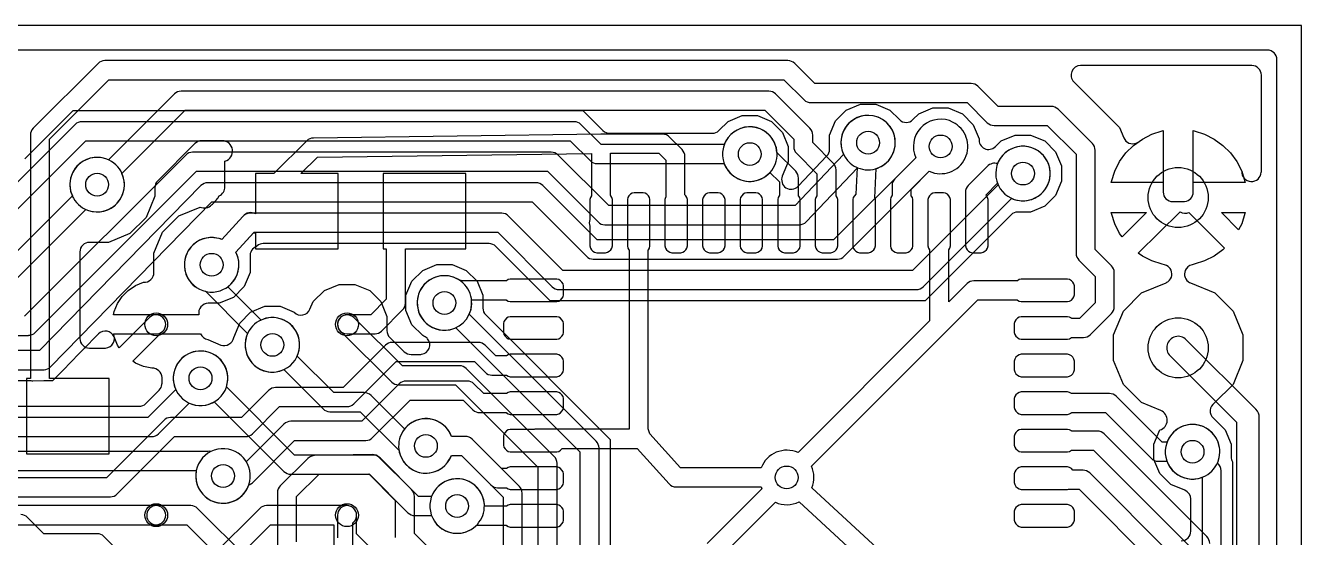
# Model space of a CAD drawing. Header units: millimetres. Extents: x 0 to 30, y 0 to 20.
# Drawn here: x 13.02 to 30, y 13.18 to 20 of the extents above; entities that cross this region are included whole.
import ezdxf

# ---------------------------------------------------------------- set-up
doc = ezdxf.new("R2010")
doc.units = ezdxf.units.MM

msp = doc.modelspace()

# ---------------------------------------------------------------- linework, layer by layer
at = {"layer": '16_copper'}
for points in [[(29.671, 10.159), (29.673, 19.546, 0.414271), (29.546, 19.673), (12.355, 19.673, 0.619845)], [(13.006, 18.224), (13.652, 18.87), (20.435, 18.87), (20.702, 18.602, 0.198912), (20.792, 18.565), (22.157, 18.565, 0.198912), (22.246, 18.602), (22.367, 18.722), (22.555, 18.8), (22.759, 18.8), (22.947, 18.722), (23.091, 18.578), (23.169, 18.39), (23.169, 18.186), (23.09, 17.996, 0.832057), (23.3, 17.86), (23.684, 18.266, 0.191898), (23.719, 18.353), (23.719, 18.542), (23.797, 18.731), (23.941, 18.875), (24.13, 18.953), (24.334, 18.953), (24.522, 18.875), (24.65, 18.747, 0.414214), (24.829, 18.747), (24.907, 18.824), (25.095, 18.902), (25.299, 18.902), (25.487, 18.824), (25.631, 18.68), (25.709, 18.492, 0.70927), (25.926, 18.388), (26.002, 18.464), (26.191, 18.542), (26.394, 18.542), (26.583, 18.464), (26.727, 18.32), (26.805, 18.131), (26.805, 17.927), (26.727, 17.739), (26.583, 17.595), (26.394, 17.517), (26.224, 17.517, 0.198912), (26.135, 17.48), (24.989, 16.335), (20.002, 16.335), (19.277, 17.059, 0.198912), (19.187, 17.097), (16.181, 17.097, 0.16802), (16.102, 17.069), (16.093, 17.06, 0.335386), (16.006, 16.918), (16.006, 16.713), (15.928, 16.525), (15.784, 16.38), (15.596, 16.302), (15.449, 16.302, 0.476927), (15.325, 16.149), (14.756, 16.149, 0.198976), (14.666, 16.112), (14.264, 15.71), (14.24, 15.746), (14.195, 15.854, 0.538211), (13.987, 15.894), (13.572, 15.469, 0.032693), (13.562, 15.456), (13.456, 15.351, 0.002884), (13.455, 15.349), (13.375, 15.268), (13.261, 15.268, 0.002873), (13.26, 15.268), (13.112, 15.266, 0.035753), (13.094, 15.268), (4.356, 15.268)], [(4.47, 15.418), (13.259, 15.418), (13.265, 15.418, 0.189348), (13.35, 15.456), (15.497, 17.653), (19.759, 17.653), (20.484, 16.928, 0.198912), (20.574, 16.891), (23.825, 16.891, 0.198912), (23.915, 16.928), (25.046, 18.06, 0.984834), (25.357, 18.715), (25.314, 18.734, 0.657182), (24.867, 18.239), (23.773, 17.145), (20.627, 17.145), (19.902, 17.87, 0.198912), (19.812, 17.907), (15.443, 17.907, 0.201899), (15.352, 17.869), (13.205, 15.672), (4.523, 15.672)], [(6.553, 15.875), (13.056, 15.875), (13.061, 15.876, 0.187839), (13.145, 15.912), (15.293, 18.059), (19.963, 18.059), (20.637, 17.385, 0.198912), (20.726, 17.348), (23.317, 17.348, 0.205945), (23.409, 17.388), (24.09, 18.107, 0.971509), (24.392, 18.766), (24.348, 18.784, 0.667079), (23.905, 18.281), (23.263, 17.602), (20.779, 17.602), (20.105, 18.276, 0.198912), (20.015, 18.313), (15.24, 18.313, 0.198912), (15.15, 18.276), (13.003, 16.129)], [(28.4, 13.141, 0.414214), (28.527, 13.268), (28.527, 13.696, 0.303347), (28.448, 13.813), (28.259, 13.891), (28.115, 14.035), (28.037, 14.224), (28.037, 14.428), (28.115, 14.616, 0.715852), (28.126, 14.875), (27.871, 14.98), (27.629, 15.222), (27.498, 15.539), (27.498, 15.881), (27.629, 16.198), (27.871, 16.44), (28.197, 16.575, 0.046553), (28.222, 16.589), (28.227, 16.593, 0.39234), (28.253, 16.764), (28.248, 16.769, 0.212452), (28.146, 16.821), (28.009, 16.866), (27.882, 16.931), (27.827, 16.971), (28.384, 17.52, 0.228332), (28.502, 17.51), (28.975, 17.037), (28.953, 17.015), (28.837, 16.931), (28.709, 16.866), (28.573, 16.821, 0.217452), (28.468, 16.767), (28.464, 16.761, 0.393834), (28.493, 16.591), (28.498, 16.588, 0.044287), (28.521, 16.575), (28.847, 16.44), (29.089, 16.198), (29.22, 15.881), (29.22, 15.539), (29.089, 15.222), (28.843, 14.976, 0.496993), (28.827, 14.773), (28.984, 14.616), (29.062, 14.428), (29.062, 14.258, 0.121148), (29.081, 14.192), (29.081, 11.366)], [(11.981, 14.931), (14.529, 14.931, 0.198912), (14.618, 14.968), (14.796, 15.146, 0.168017), (14.833, 15.221), (14.833, 15.229), (14.834, 15.236), (14.834, 15.313, 0.38574), (14.699, 15.44), (14.586, 15.462), (14.48, 15.506), (14.444, 15.53), (14.809, 15.895), (15.347, 15.895, 0.245471), (15.442, 15.819), (15.615, 15.747, 0.452291), (15.789, 15.847), (15.869, 16.039), (16.013, 16.184), (16.201, 16.262), (16.405, 16.262), (16.593, 16.184, 0.542537), (16.803, 16.223), (16.845, 16.324), (16.994, 16.473), (17.19, 16.554), (17.402, 16.554), (17.598, 16.473), (17.747, 16.324), (17.828, 16.128), (17.828, 15.938, 0.200319), (17.866, 15.847), (18.058, 15.657, 0.197506), (18.148, 15.621), (18.272, 15.621, 0.010386), (18.279, 15.621), (18.289, 15.623, 0.590611), (18.369, 15.829), (18.361, 15.837, 0.119928), (18.303, 15.872), (18.158, 16.017), (18.08, 16.205), (18.08, 16.409), (18.158, 16.597), (18.303, 16.741), (18.491, 16.819), (18.695, 16.819), (18.883, 16.741), (19.027, 16.597), (19.105, 16.409), (19.105, 16.239, 0.198912), (19.142, 16.149), (20.8, 14.491), (20.8, 12.766, 0.198912)], [(20.65, 12.651), (20.65, 14.376, 0.198912), (20.613, 14.466), (18.923, 16.156, 0.984834), (18.267, 16.467), (18.249, 16.424, 0.657182), (18.743, 15.977), (20.396, 14.324), (20.396, 12.598, 0.198912)], [(20.091, 12.438), (20.091, 14.173, 0.198912), (20.054, 14.263), (18.884, 15.433, 0.198912), (18.794, 15.471), (18.034, 15.471), (17.404, 16.094, 0.356333), (17.23, 16.131), (17.208, 16.113), (17.19, 16.092), (17.177, 16.067, 0.31468), (17.225, 15.914), (17.892, 15.253, 0.197506), (17.982, 15.217), (18.741, 15.217), (19.837, 14.121), (19.837, 12.386, 0.198912)], [(19.627, 12.151), (19.627, 13.775, 0.198912), (19.59, 13.865), (18.961, 14.494, 0.198912), (18.871, 14.531), (18.686, 14.531, 0.583417), (18.062, 14.629), (17.616, 15.076, 0.198912), (17.526, 15.113), (17.119, 15.113), (16.633, 15.599, 0.984834), (15.977, 15.91), (15.959, 15.866, 0.657182), (16.454, 15.419), (16.977, 14.896, 0.198912), (17.066, 14.859), (17.473, 14.859), (17.988, 14.344), (17.99, 14.333), (18.002, 14.287, 0.705086), (18.686, 14.277), (18.819, 14.277), (19.373, 13.723), (19.373, 12.098, 0.198912)], [(12.149, 14.527), (14.696, 14.527, 0.198912), (14.786, 14.564), (15.196, 14.974, 0.244008), (15.529, 14.991), (16.456, 14.064, 0.198912), (16.546, 14.027), (17.593, 14.027), (18.107, 13.514, 0.198912), (18.197, 13.476), (18.422, 13.476, 0.984834), (19.105, 13.72), (19.087, 13.764, 0.657183), (18.422, 13.73), (18.249, 13.73), (17.736, 14.244, 0.198912), (17.646, 14.281), (16.599, 14.281), (15.69, 15.189, 0.997261), (15.002, 15.421), (14.99, 15.375, 0.157261), (15.016, 15.154), (14.643, 14.781), (12.096, 14.781, 0.198912)], [(28.931, 11.481), (28.931, 14.072, 0.238943), (28.88, 14.175), (28.894, 14.209, 1), (28.206, 14.442), (28.193, 14.396, 0.587585), (28.677, 13.986), (28.677, 11.533)], [(12.299, 14.077), (15.29, 14.077, 0.939472), (15.99, 13.887), (16.002, 13.933, 0.577352), (15.529, 14.348), (15.485, 14.33, 0.076017), (15.446, 14.331), (12.245, 14.331, 0.202021)], [(12.352, 13.355), (14.756, 13.355, 1), (14.756, 13.609), (12.3, 13.609, 0.198912)], [(17.373, 11.954), (17.373, 13.379, 0.720652), (17.296, 13.609), (16.224, 13.609, 0.198912), (16.134, 13.572), (15.493, 12.931)]]:
    msp.add_lwpolyline(points, format="xyb", dxfattribs=at)
for points in [[(12.096, 16.79, 0.187839), (12.18, 16.827), (13.819, 18.466), (20.267, 18.466), (20.535, 18.198, 0.198912), (20.625, 18.161), (22.317, 18.161, 0.984834), (23.001, 18.405), (22.983, 18.449, 0.657183), (22.317, 18.415), (20.677, 18.415), (20.41, 18.683, 0.198912), (20.32, 18.72), (13.767, 18.72, 0.198912), (13.677, 18.683), (12.038, 17.043), (10.771, 17.043), (9.285, 18.53, 1), (9.105, 18.351), (10.629, 16.827, 0.198912), (10.719, 16.789), (12.09, 16.789)], [(12.553, 16.333, 0.187839), (12.637, 16.369), (13.82, 17.552, 0.984834), (14.131, 18.207), (14.087, 18.226, 0.657182), (13.64, 17.731), (12.495, 16.586), (8.689, 16.586), (6.745, 18.53, 1), (6.565, 18.351), (8.546, 16.369, 0.198912), (8.636, 16.332), (12.548, 16.332)], [(15.565, 16.459, 0.49851), (15.817, 16.981), (16.058, 17.247), (19.302, 17.247), (20.027, 16.522, 0.198912), (20.117, 16.485), (24.875, 16.485, 0.198912), (24.965, 16.522), (26.142, 17.699, 0.984834), (26.453, 18.355), (26.409, 18.373, 0.657182), (25.963, 17.879), (24.822, 16.739), (20.169, 16.739), (19.445, 17.463, 0.198912), (19.355, 17.501), (16.002, 17.501, 0.21131), (15.908, 17.459), (15.628, 17.151), (15.611, 17.159), (15.565, 17.171), (15.518, 17.177), (15.47, 17.177), (15.423, 17.171), (15.377, 17.159), (15.333, 17.141), (15.292, 17.117), (15.255, 17.088), (15.221, 17.054), (15.192, 17.017), (15.168, 16.975), (15.15, 16.932), (15.138, 16.886), (15.132, 16.839), (15.132, 16.791), (15.138, 16.744), (15.15, 16.698), (15.168, 16.654), (15.192, 16.613), (15.221, 16.575), (15.255, 16.542), (15.292, 16.513), (15.333, 16.489), (15.377, 16.471), (15.423, 16.459), (15.47, 16.452), (15.518, 16.452)]]:
    msp.add_lwpolyline(points, format="xyb", close=True, dxfattribs=at)
for points in [[(27.468, 17.91), (27.47, 17.923), (27.515, 18.06), (27.58, 18.188), (27.664, 18.304), (27.766, 18.405), (27.882, 18.489), (28.009, 18.554), (28.146, 18.599), (28.159, 18.601), (28.159, 17.91)], [(28.559, 17.91), (28.559, 18.601), (28.573, 18.599), (28.709, 18.554), (28.837, 18.489), (28.953, 18.405), (29.054, 18.304), (29.139, 18.188), (29.204, 18.06), (29.248, 17.923), (29.25, 17.91)], [(27.613, 17.187), (27.58, 17.232), (27.515, 17.36), (27.47, 17.497), (27.468, 17.51), (27.939, 17.51)], [(28.934, 17.51), (29.25, 17.51), (29.248, 17.497), (29.204, 17.36), (29.163, 17.281)]]:
    msp.add_lwpolyline(points, close=True, dxfattribs=at)
msp.add_lwpolyline([(15.636, 12.714), (16.277, 13.355), (17.119, 13.355), (17.119, 12.007)], dxfattribs=at)
at = {"layer": '1_copper'}
for points in [[(14.129, 15.3), (13.335, 15.3), (13.335, 18.489), (14.124, 19.279), (23.112, 19.279), (23.38, 19.011, 0.198912), (23.47, 18.974), (25.551, 18.974), (25.818, 18.706, 0.198912), (25.908, 18.669), (26.617, 18.669), (27, 18.286), (27, 16.967, 0.198912), (27.037, 16.877), (27.254, 16.661), (27.254, 16.309), (27.047, 16.101), (26.939, 16.101), (26.937, 16.103), (26.914, 16.117), (26.887, 16.124), (26.269, 16.124), (26.242, 16.117), (26.219, 16.103), (26.199, 16.083), (26.185, 16.06), (26.178, 16.033), (26.178, 15.915), (26.185, 15.888), (26.199, 15.865), (26.219, 15.845), (26.242, 15.831), (26.269, 15.824), (26.887, 15.824), (26.914, 15.831), (26.937, 15.845), (26.939, 15.847), (27.099, 15.847, 0.198912), (27.189, 15.884), (27.471, 16.166, 0.198912), (27.508, 16.256), (27.508, 16.713, 0.198912), (27.471, 16.803), (27.254, 17.02), (27.254, 18.339, 0.198912), (27.217, 18.429), (26.76, 18.886, 0.198912), (26.67, 18.923), (25.961, 18.923), (25.693, 19.191, 0.198912), (25.603, 19.228), (23.522, 19.228), (23.255, 19.495, 0.198912), (23.165, 19.533), (14.072, 19.533, 0.198912), (13.982, 19.495), (13.118, 18.632, 0.198912), (13.081, 18.542), (13.081, 15.3), (13.029, 15.3), (13.029, 14.3), (14.129, 14.3)], [(28.445, 17.657, 0.384428), (28.559, 17.783), (28.559, 18.601), (28.573, 18.599), (28.709, 18.554), (28.837, 18.489), (28.953, 18.405), (29.054, 18.304), (29.139, 18.188), (29.204, 18.06, 0.991528), (29.465, 18.046), (29.466, 18.053), (29.466, 19.34, 0.414271), (29.339, 19.467), (27.06, 19.467, 0.668179), (26.971, 19.25), (27.14, 19.08), (27.579, 18.641), (27.636, 18.504, 0.40921), (27.8, 18.435), (27.825, 18.448, 0.121979), (27.882, 18.489), (28.009, 18.554), (28.146, 18.599), (28.159, 18.601), (28.159, 17.783, 0.414214), (28.286, 17.656), (28.432, 17.656)], [(23.764, 16.981), (23.787, 16.995), (23.807, 17.015), (23.821, 17.038), (23.828, 17.065), (23.828, 17.683), (23.821, 17.71), (23.807, 17.733), (23.805, 17.735), (23.805, 18.08, 0.198912), (23.768, 18.169), (23.495, 18.442), (23.495, 18.542, 0.198912), (23.458, 18.632), (23.001, 19.089, 0.198912), (22.911, 19.126), (15.088, 19.126, 0.198912), (14.998, 19.089), (14.12, 18.212, 0.984834), (13.809, 17.556), (13.853, 17.538, 0.657182), (14.3, 18.032), (15.14, 18.872), (22.858, 18.872), (23.241, 18.489), (23.241, 18.39, 0.198912), (23.278, 18.3), (23.551, 18.027), (23.551, 17.735), (23.549, 17.733), (23.535, 17.71), (23.528, 17.683), (23.528, 17.065), (23.535, 17.038), (23.549, 17.015), (23.569, 16.995), (23.592, 16.981), (23.619, 16.974), (23.737, 16.974)], [(24.264, 16.981), (24.287, 16.995), (24.307, 17.015), (24.321, 17.038), (24.328, 17.065), (24.328, 17.683), (24.322, 17.706), (24.341, 18.095, 0.945946), (24.161, 18.797), (24.115, 18.784, 0.686386), (24.088, 18.108), (24.07, 17.754), (24.069, 17.753), (24.049, 17.733), (24.035, 17.71), (24.028, 17.683), (24.028, 17.065), (24.035, 17.038), (24.049, 17.015), (24.069, 16.995), (24.092, 16.981), (24.119, 16.974), (24.237, 16.974)], [(24.764, 16.981), (24.787, 16.995), (24.807, 17.015), (24.821, 17.038), (24.828, 17.065), (24.828, 17.683), (24.821, 17.71), (24.807, 17.733), (24.805, 17.735), (24.805, 17.818), (25.046, 18.06, 0.984834), (25.357, 18.715), (25.314, 18.734, 0.657182), (24.867, 18.239), (24.588, 17.961, 0.198912), (24.551, 17.871), (24.551, 17.735), (24.549, 17.733), (24.535, 17.71), (24.528, 17.683), (24.528, 17.065), (24.535, 17.038), (24.549, 17.015), (24.569, 16.995), (24.592, 16.981), (24.619, 16.974), (24.737, 16.974)], [(16.374, 15.393, 1), (16.232, 16.105), (16.186, 16.093), (16.153, 16.079), (15.709, 16.523, 0.36819), (15.817, 16.981), (16.051, 17.239), (16.078, 17.236), (16.078, 17.028), (17.178, 17.028), (17.178, 18.028), (16.683, 18.028), (16.904, 18.249), (20.551, 18.297), (20.551, 17.735), (20.549, 17.733), (20.535, 17.71), (20.528, 17.683), (20.528, 17.419, 0.184369), (20.528, 17.329), (20.528, 17.065), (20.535, 17.038), (20.549, 17.015), (20.569, 16.995), (20.592, 16.981), (20.619, 16.974), (20.737, 16.974), (20.764, 16.981), (20.787, 16.995), (20.807, 17.015), (20.821, 17.038), (20.828, 17.065), (20.828, 17.683), (20.821, 17.71), (20.807, 17.733), (20.805, 17.735), (20.805, 18.299), (21.446, 18.299), (21.539, 18.206), (21.539, 17.716), (21.535, 17.71), (21.528, 17.683), (21.528, 17.065), (21.535, 17.038), (21.549, 17.015), (21.569, 16.995), (21.592, 16.981), (21.619, 16.974), (21.737, 16.974), (21.764, 16.981), (21.787, 16.995), (21.807, 17.015), (21.821, 17.038), (21.828, 17.065), (21.828, 17.683), (21.821, 17.71), (21.807, 17.733), (21.793, 17.748), (21.793, 18.259, 0.198912), (21.755, 18.348), (21.588, 18.515, 0.198912), (21.499, 18.553), (20.678, 18.553, 0.003316), (20.676, 18.553), (16.849, 18.502, 0.195468), (16.761, 18.465), (16.324, 18.028), (16.078, 18.028), (16.078, 17.492, 0.365598), (15.908, 17.459), (15.628, 17.151, 0.961579), (15.333, 16.489), (15.377, 16.471), (15.411, 16.462), (15.973, 15.9), (15.959, 15.866), (15.947, 15.82), (15.941, 15.773), (15.941, 15.725), (15.947, 15.678), (15.959, 15.632), (15.977, 15.589), (16.001, 15.547), (16.03, 15.51), (16.064, 15.476), (16.101, 15.447), (16.143, 15.423), (16.186, 15.405), (16.232, 15.393), (16.279, 15.387), (16.327, 15.387)], [(23.264, 16.981), (23.287, 16.995), (23.307, 17.015), (23.321, 17.038), (23.328, 17.065), (23.328, 17.683), (23.321, 17.71), (23.307, 17.733), (23.305, 17.735), (23.305, 17.97, 0.198912), (23.268, 18.06), (23.019, 18.308, 0.940929), (22.294, 18.312), (22.294, 18.264, 0.661171), (22.925, 18.044), (23.051, 17.917), (23.051, 17.735), (23.049, 17.733), (23.035, 17.71), (23.028, 17.683), (23.028, 17.065), (23.035, 17.038), (23.049, 17.015), (23.069, 16.995), (23.092, 16.981), (23.119, 16.974), (23.237, 16.974)], [(14.082, 15.707, 0.536158), (14.187, 15.895), (14.756, 15.895, 1), (14.756, 16.149), (14.187, 16.149), (14.196, 16.192), (14.24, 16.298), (14.304, 16.393), (14.385, 16.474), (14.48, 16.538), (14.586, 16.582, 0.441214), (14.725, 16.714), (14.725, 16.968), (14.842, 17.25), (15.059, 17.467), (15.341, 17.584, 0.30881), (15.494, 17.611), (15.504, 17.62), (15.51, 17.625), (15.559, 17.68, 0.042729), (15.575, 17.702), (15.593, 17.732, 0.307796), (15.671, 17.855), (15.671, 18.196, 0.881453), (15.634, 18.466), (15.361, 18.466, 0.198912), (15.271, 18.429), (14.776, 17.933, 0.198912), (14.739, 17.843), (14.739, 17.729), (14.622, 17.446), (14.405, 17.23), (14.123, 17.113), (13.868, 17.113, 0.414214), (13.741, 16.986), (13.741, 15.833, 0.414214), (13.868, 15.706), (14.07, 15.706)], [(25.764, 16.981), (25.787, 16.995), (25.807, 17.015), (25.821, 17.038), (25.828, 17.065), (25.828, 17.683), (25.821, 17.71), (25.807, 17.733), (25.797, 17.743), (25.954, 17.9), (25.967, 17.869, 1), (26.618, 18.19), (26.595, 18.231, 0.577351), (25.967, 18.19), (25.955, 18.161, 0.292552), (25.818, 18.124), (25.564, 17.87, 0.198912), (25.527, 17.78), (25.527, 17.398, 0.026733), (25.528, 17.384), (25.528, 17.065), (25.535, 17.038), (25.549, 17.015), (25.569, 16.995), (25.592, 16.981), (25.619, 16.974), (25.737, 16.974)], [(17.669, 15.896, 0.187839), (17.754, 15.932), (18.036, 16.214, 0.198912), (18.073, 16.304), (18.073, 17.028), (18.878, 17.028), (18.878, 18.028), (17.778, 18.028), (17.778, 17.028), (17.819, 17.028), (17.819, 16.357), (17.611, 16.149), (17.296, 16.149, 0.879449), (17.264, 15.899), (17.296, 15.895), (17.664, 15.895)], [(18.664, 15.951, 0.389469), (18.953, 16.347), (19.417, 16.347), (19.419, 16.345), (19.442, 16.331), (19.469, 16.324), (20.087, 16.324), (20.114, 16.331), (20.137, 16.345), (20.157, 16.365), (20.171, 16.388), (20.178, 16.415), (20.178, 16.533), (20.171, 16.56), (20.157, 16.583), (20.137, 16.603), (20.114, 16.617), (20.087, 16.624), (19.469, 16.624), (19.442, 16.617), (19.419, 16.603), (19.417, 16.601), (18.832, 16.601, 0.067826), (18.795, 16.609), (18.753, 16.633), (18.71, 16.651), (18.664, 16.663), (18.617, 16.669), (18.569, 16.669), (18.522, 16.663), (18.476, 16.651), (18.432, 16.633), (18.391, 16.609), (18.353, 16.58), (18.32, 16.546), (18.291, 16.509), (18.267, 16.467), (18.249, 16.424), (18.237, 16.378), (18.23, 16.331), (18.23, 16.283), (18.237, 16.236), (18.249, 16.19), (18.267, 16.146), (18.291, 16.105), (18.32, 16.067), (18.353, 16.034), (18.391, 16.005), (18.432, 15.981), (18.476, 15.963), (18.522, 15.951), (18.569, 15.944), (18.617, 15.944)], [(15.717, 13.648, 0.233168), (15.972, 13.843), (15.989, 13.885, 0.110216), (16.036, 13.914), (16.599, 14.477), (17.546, 14.477, 0.198912), (17.636, 14.514), (18.135, 15.013), (18.843, 15.013), (18.972, 14.884, 0.198912), (19.062, 14.847), (19.417, 14.847), (19.419, 14.845), (19.442, 14.831), (19.469, 14.824), (20.087, 14.824), (20.114, 14.831), (20.137, 14.845), (20.157, 14.865), (20.171, 14.888), (20.178, 14.915), (20.178, 15.033), (20.171, 15.06), (20.157, 15.083), (20.137, 15.103), (20.114, 15.117), (20.087, 15.124), (19.469, 15.124), (19.442, 15.117), (19.419, 15.103), (19.417, 15.101), (19.115, 15.101), (18.986, 15.23, 0.198912), (18.896, 15.267), (18.082, 15.267, 0.198912), (17.992, 15.23), (17.493, 14.731), (16.546, 14.731, 0.198912), (16.456, 14.694), (15.955, 14.193), (15.948, 14.206), (15.919, 14.243), (15.885, 14.277), (15.848, 14.306), (15.807, 14.33), (15.763, 14.348), (15.717, 14.36), (15.67, 14.366), (15.622, 14.366), (15.575, 14.36), (15.529, 14.348), (15.485, 14.33), (15.444, 14.306), (15.407, 14.277), (15.373, 14.243), (15.344, 14.206), (15.32, 14.165), (15.302, 14.121), (15.29, 14.075), (15.284, 14.028), (15.284, 13.98), (15.29, 13.933), (15.302, 13.887), (15.32, 13.843), (15.344, 13.802), (15.373, 13.765), (15.407, 13.731), (15.444, 13.702), (15.485, 13.678), (15.529, 13.66), (15.575, 13.648), (15.622, 13.642), (15.67, 13.642)], [(28.62, 13.969, 1), (28.479, 14.682), (28.433, 14.67, 0.225124), (28.21, 14.453), (28.145, 14.453), (27.534, 15.064, 0.198912), (27.444, 15.101), (26.939, 15.101), (26.937, 15.103), (26.914, 15.117), (26.887, 15.124), (26.612, 15.124, 0.046801), (26.588, 15.124), (26.269, 15.124), (26.242, 15.117), (26.219, 15.103), (26.199, 15.083), (26.185, 15.06), (26.178, 15.033), (26.178, 14.915), (26.185, 14.888), (26.199, 14.865), (26.219, 14.845), (26.242, 14.831), (26.269, 14.824), (26.887, 14.824), (26.914, 14.831), (26.937, 14.845), (26.939, 14.847), (27.391, 14.847), (28.003, 14.236, 0.198912), (28.092, 14.199), (28.21, 14.199), (28.224, 14.165), (28.248, 14.124), (28.277, 14.086), (28.31, 14.053), (28.348, 14.024), (28.389, 14), (28.433, 13.982), (28.479, 13.969), (28.526, 13.963), (28.573, 13.963)], [(20.114, 13.831), (20.137, 13.845), (20.157, 13.865), (20.171, 13.888), (20.178, 13.915), (20.178, 14.033), (20.171, 14.06), (20.157, 14.083), (20.137, 14.103), (20.114, 14.117), (20.087, 14.124), (19.469, 14.124), (19.442, 14.117), (19.419, 14.103), (19.417, 14.101), (19.354, 14.101), (18.961, 14.494, 0.198912), (18.871, 14.531), (18.686, 14.531, 0.984834), (18.002, 14.287), (18.02, 14.243, 0.657183), (18.686, 14.277), (18.819, 14.277), (19.212, 13.884, 0.198912), (19.301, 13.847), (19.417, 13.847), (19.419, 13.845), (19.442, 13.831), (19.469, 13.824), (20.087, 13.824)], [(18.832, 13.247, 0.098491), (18.963, 13.301), (19.001, 13.33), (19.018, 13.347), (19.417, 13.347), (19.419, 13.345), (19.442, 13.331), (19.469, 13.324), (20.087, 13.324), (20.114, 13.331), (20.137, 13.345), (20.157, 13.365), (20.171, 13.388), (20.178, 13.415), (20.178, 13.533), (20.171, 13.56), (20.157, 13.583), (20.137, 13.603), (20.114, 13.617), (20.087, 13.624), (19.469, 13.624), (19.442, 13.617), (19.419, 13.603), (19.417, 13.601), (19.124, 13.601), (19.124, 13.627), (19.118, 13.674), (19.105, 13.72), (19.087, 13.764), (19.063, 13.805), (19.034, 13.843), (19.001, 13.876), (18.963, 13.905), (18.922, 13.929), (18.878, 13.947), (18.832, 13.96), (18.785, 13.966), (18.738, 13.966), (18.691, 13.96), (18.645, 13.947), (18.601, 13.929), (18.56, 13.905), (18.522, 13.876), (18.488, 13.843), (18.459, 13.805), (18.436, 13.764), (18.417, 13.72), (18.405, 13.674), (18.399, 13.627), (18.399, 13.58), (18.405, 13.533), (18.417, 13.487), (18.436, 13.443), (18.459, 13.402), (18.488, 13.364), (18.522, 13.33), (18.56, 13.301), (18.601, 13.278), (18.645, 13.259), (18.691, 13.247), (18.738, 13.241), (18.785, 13.241)]]:
    msp.add_lwpolyline(points, format="xyb", close=True, dxfattribs=at)
for points in [[(25.912, 11.601), (23.484, 13.847, 0.206894), (23.478, 14.135), (25.691, 16.347), (26.217, 16.347), (26.219, 16.345), (26.242, 16.331), (26.269, 16.324), (26.887, 16.324), (26.914, 16.331), (26.937, 16.345), (26.957, 16.365), (26.971, 16.388), (26.978, 16.415), (26.978, 16.533), (26.971, 16.56), (26.957, 16.583), (26.937, 16.603), (26.914, 16.617), (26.887, 16.624), (26.269, 16.624), (26.242, 16.617), (26.219, 16.603), (26.217, 16.601), (25.638, 16.601, 0.198912), (25.548, 16.564), (25.305, 16.321), (25.305, 17.013), (25.307, 17.015), (25.321, 17.038), (25.328, 17.065), (25.328, 17.683), (25.321, 17.71), (25.307, 17.733), (25.287, 17.753), (25.264, 17.767), (25.237, 17.774), (25.119, 17.774), (25.092, 17.767), (25.069, 17.753), (25.049, 17.733), (25.035, 17.71), (25.028, 17.683), (25.028, 17.065), (25.035, 17.038), (25.049, 17.015), (25.051, 17.013), (25.051, 16.067), (23.299, 14.314, 0.434798), (22.809, 14.111), (21.733, 14.111), (21.327, 14.563), (21.305, 14.632), (21.305, 17.013), (21.307, 17.015), (21.321, 17.038), (21.328, 17.065), (21.328, 17.683), (21.321, 17.71), (21.307, 17.733), (21.287, 17.753), (21.264, 17.767), (21.237, 17.774), (21.119, 17.774), (21.092, 17.767), (21.069, 17.753), (21.049, 17.733), (21.035, 17.71), (21.028, 17.683), (21.028, 17.065), (21.035, 17.038), (21.049, 17.015), (21.051, 17.013), (21.051, 14.625), (19.802, 14.625, 0.026733), (19.788, 14.624), (19.469, 14.624), (19.442, 14.617), (19.419, 14.603), (19.399, 14.583), (19.385, 14.56), (19.378, 14.533), (19.378, 14.415), (19.385, 14.388), (19.399, 14.365), (19.419, 14.345), (19.442, 14.331), (19.469, 14.324), (20.087, 14.324), (20.114, 14.331), (20.137, 14.345), (20.157, 14.365), (20.161, 14.371), (21.157, 14.371), (21.582, 13.899, 0.212457), (21.677, 13.857), (22.809, 13.857), (22.818, 13.834), (22.088, 13.104, 0.198912)], [(29.439, 7.644), (29.439, 14.783, 0.198912), (29.394, 14.891), (28.467, 15.818, 1), (28.251, 15.602), (29.134, 14.72), (29.134, 7.644)], [(11.349, 13.727), (14.146, 13.727, 0.198912), (14.236, 13.764), (14.999, 14.527), (15.946, 14.527, 0.198912), (16.036, 14.564), (16.399, 14.927), (17.296, 14.927, 0.198912), (17.386, 14.964), (17.949, 15.527), (18.991, 15.527), (19.134, 15.384, 0.198912), (19.224, 15.347), (19.417, 15.347), (19.419, 15.345), (19.442, 15.331), (19.469, 15.324), (20.087, 15.324), (20.114, 15.331), (20.137, 15.345), (20.157, 15.365), (20.171, 15.388), (20.178, 15.415), (20.178, 15.533), (20.171, 15.56), (20.157, 15.583), (20.137, 15.603), (20.114, 15.617), (20.087, 15.624), (19.469, 15.624), (19.442, 15.617), (19.419, 15.603), (19.417, 15.601), (19.277, 15.601), (19.134, 15.744, 0.198912), (19.044, 15.781), (17.896, 15.781, 0.198912), (17.806, 15.744), (17.243, 15.181), (16.346, 15.181, 0.198912), (16.256, 15.144), (15.893, 14.781), (14.946, 14.781, 0.198912), (14.856, 14.744), (14.093, 13.981), (11.296, 13.981, 0.198912)], [(28.778, 13.106, 0.198912), (28.741, 13.196), (27.373, 14.564, 0.198912), (27.284, 14.601), (26.939, 14.601), (26.937, 14.603), (26.914, 14.617), (26.887, 14.624), (26.269, 14.624), (26.242, 14.617), (26.219, 14.603), (26.199, 14.583), (26.185, 14.56), (26.178, 14.533), (26.178, 14.415), (26.185, 14.388), (26.199, 14.365), (26.219, 14.345), (26.242, 14.331), (26.269, 14.324), (26.887, 14.324), (26.914, 14.331), (26.937, 14.345), (26.939, 14.347), (27.231, 14.347), (28.524, 13.054)], [(18.349, 13.081), (18.193, 13.237), (18.193, 13.732, 0.198912), (18.156, 13.822), (17.726, 14.251, 0.203502), (17.634, 14.288), (16.863, 14.275, 0.192991), (16.776, 14.238), (16.407, 13.872, 0.200256), (16.369, 13.782), (16.369, 13.049)], [(28.284, 12.942), (27.182, 14.044, 0.198912), (27.092, 14.081), (26.958, 14.081), (26.957, 14.083), (26.937, 14.103), (26.914, 14.117), (26.887, 14.124), (26.269, 14.124), (26.242, 14.117), (26.219, 14.103), (26.199, 14.083), (26.185, 14.06), (26.178, 14.033), (26.178, 13.915), (26.185, 13.888), (26.199, 13.865), (26.219, 13.845), (26.242, 13.831), (26.269, 13.824), (26.887, 13.824), (26.898, 13.827), (27.04, 13.827), (28.067, 12.8)], [(16.623, 13.128), (16.623, 13.729), (16.919, 14.022), (17.585, 14.033), (17.939, 13.679), (17.939, 13.184, 0.198912)], [(15.974, 12.906), (15.308, 13.572, 0.198912), (15.218, 13.609), (14.756, 13.609, 0.879449), (14.724, 13.359), (14.756, 13.355), (15.165, 13.355), (15.757, 12.763)], [(18.057, 12.601), (17.423, 13.235), (17.423, 13.482, 1), (17.169, 13.482), (17.169, 13.182, 0.198912)], [(22.305, 12.961), (22.998, 13.654, 0.227407), (23.312, 13.66), (25.776, 11.381, 0.188827)], [(14.314, 12.944), (14.06, 13.198, 0.198912), (13.97, 13.235), (13.261, 13.235), (13.044, 13.452, 0.198912), (12.954, 13.489)]]:
    msp.add_lwpolyline(points, format="xyb", dxfattribs=at)
for points in [[(22.264, 16.981), (22.287, 16.995), (22.307, 17.015), (22.321, 17.038), (22.328, 17.065), (22.328, 17.683), (22.321, 17.71), (22.307, 17.733), (22.287, 17.753), (22.264, 17.767), (22.237, 17.774), (22.119, 17.774), (22.092, 17.767), (22.069, 17.753), (22.049, 17.733), (22.035, 17.71), (22.028, 17.683), (22.028, 17.065), (22.035, 17.038), (22.049, 17.015), (22.069, 16.995), (22.092, 16.981), (22.119, 16.974), (22.237, 16.974)], [(22.764, 16.981), (22.787, 16.995), (22.807, 17.015), (22.821, 17.038), (22.828, 17.065), (22.828, 17.683), (22.821, 17.71), (22.807, 17.733), (22.787, 17.753), (22.764, 17.767), (22.737, 17.774), (22.619, 17.774), (22.592, 17.767), (22.569, 17.753), (22.549, 17.733), (22.535, 17.71), (22.528, 17.683), (22.528, 17.065), (22.535, 17.038), (22.549, 17.015), (22.569, 16.995), (22.592, 16.981), (22.619, 16.974), (22.737, 16.974)], [(20.114, 15.831), (20.137, 15.845), (20.157, 15.865), (20.171, 15.888), (20.178, 15.915), (20.178, 16.033), (20.171, 16.06), (20.157, 16.083), (20.137, 16.103), (20.114, 16.117), (20.087, 16.124), (19.469, 16.124), (19.442, 16.117), (19.419, 16.103), (19.399, 16.083), (19.385, 16.06), (19.378, 16.033), (19.378, 15.915), (19.385, 15.888), (19.399, 15.865), (19.419, 15.845), (19.442, 15.831), (19.469, 15.824), (20.087, 15.824)], [(15.417, 14.948), (15.463, 14.96), (15.507, 14.978), (15.548, 15.002), (15.585, 15.031), (15.619, 15.065), (15.648, 15.102), (15.672, 15.143), (15.69, 15.187), (15.702, 15.233), (15.708, 15.28), (15.708, 15.328), (15.702, 15.375), (15.69, 15.421), (15.672, 15.465), (15.648, 15.506), (15.619, 15.543), (15.585, 15.577), (15.548, 15.606), (15.507, 15.63), (15.463, 15.648), (15.417, 15.66), (15.37, 15.666), (15.322, 15.666), (15.275, 15.66), (15.229, 15.648), (15.185, 15.63), (15.144, 15.606), (15.107, 15.577), (15.073, 15.543), (15.044, 15.506), (15.02, 15.465), (15.002, 15.421), (14.99, 15.375), (14.984, 15.328), (14.984, 15.28), (14.99, 15.233), (15.002, 15.187), (15.02, 15.143), (15.044, 15.102), (15.073, 15.065), (15.107, 15.031), (15.144, 15.002), (15.185, 14.978), (15.229, 14.96), (15.275, 14.948), (15.322, 14.942), (15.37, 14.942)], [(26.914, 15.331), (26.937, 15.345), (26.957, 15.365), (26.971, 15.388), (26.978, 15.415), (26.978, 15.533), (26.971, 15.56), (26.957, 15.583), (26.937, 15.603), (26.914, 15.617), (26.887, 15.624), (26.269, 15.624), (26.242, 15.617), (26.219, 15.603), (26.199, 15.583), (26.185, 15.56), (26.178, 15.533), (26.178, 15.415), (26.185, 15.388), (26.199, 15.365), (26.219, 15.345), (26.242, 15.331), (26.269, 15.324), (26.887, 15.324)], [(26.914, 13.331), (26.937, 13.345), (26.957, 13.365), (26.971, 13.388), (26.978, 13.415), (26.978, 13.533), (26.971, 13.56), (26.957, 13.583), (26.937, 13.603), (26.914, 13.617), (26.887, 13.624), (26.269, 13.624), (26.242, 13.617), (26.219, 13.603), (26.199, 13.583), (26.185, 13.56), (26.178, 13.533), (26.178, 13.415), (26.185, 13.388), (26.199, 13.365), (26.219, 13.345), (26.242, 13.331), (26.269, 13.324), (26.887, 13.324)]]:
    msp.add_lwpolyline(points, close=True, dxfattribs=at)
at = {"layer": 'drills_PTH'}
for centre, radius in [((28.359, 17.71), 0.4), ((14.756, 16.022), 0.152), ((17.296, 16.022), 0.152), ((28.359, 15.71), 0.4), ((14.756, 13.482), 0.152), ((17.296, 13.482), 0.152)]:
    msp.add_circle(centre, radius, dxfattribs=at)
at = {"layer": 'drills_via_1_16'}
for centre in [(24.232, 18.44), (25.197, 18.39), (22.657, 18.288), (26.293, 18.029), (13.97, 17.882), (15.494, 16.815), (18.593, 16.307), (16.303, 15.749), (15.346, 15.304), (18.346, 14.404), (28.55, 14.326), (15.646, 14.004), (23.148, 13.984), (18.761, 13.603)]:
    msp.add_circle(centre, 0.152, dxfattribs=at)
at = {"layer": 'outline'}
msp.add_lwpolyline([(0, 0), (29.996, -0.004), (30, 20), (0, 20), (0, 0)], close=True, dxfattribs=at)

doc.saveas('drawing.dxf')
